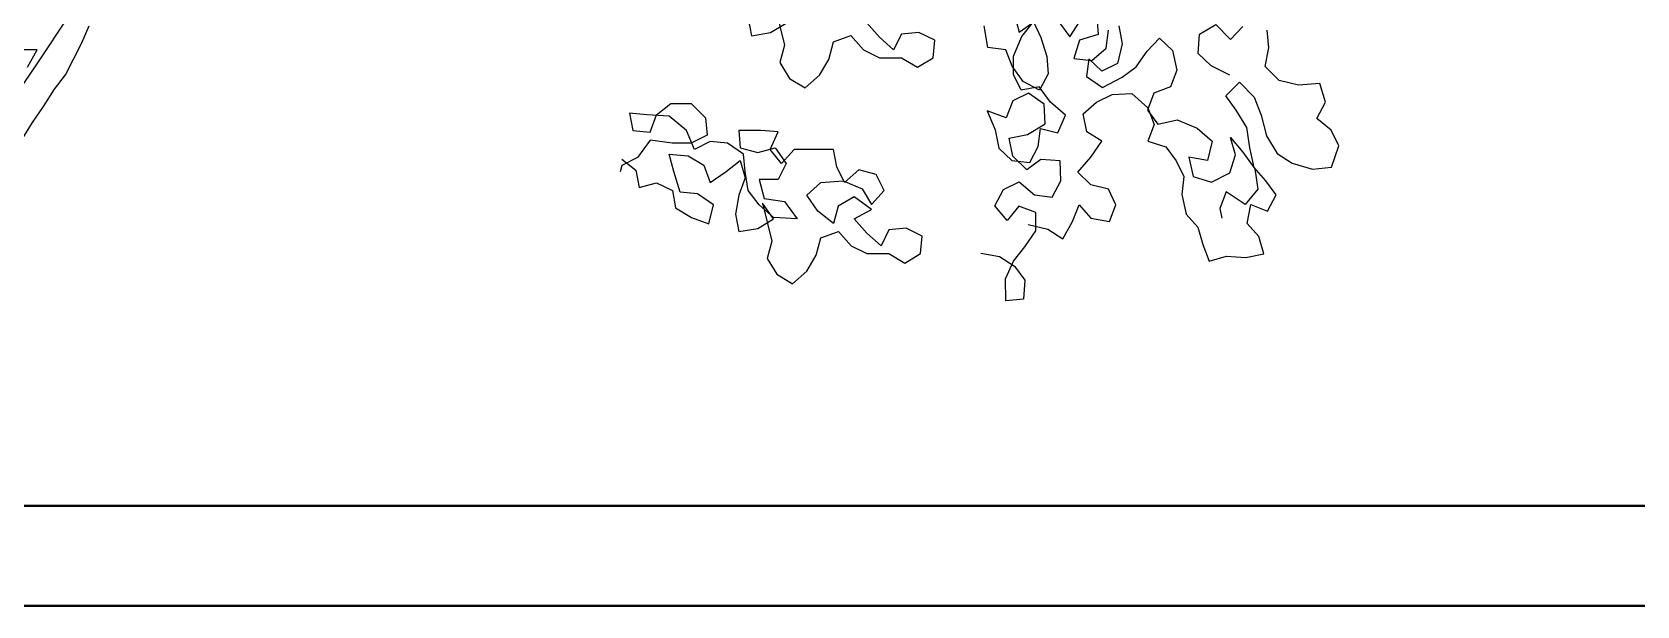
# Model space of a CAD drawing. Header units: millimetres. Extents: x 1564 to 2013, y 216 to 285.
# Drawn here: x 1697.406 to 1701.421, y 224.9 to 226.335 of the extents above; entities that cross this region are included whole.
import ezdxf

# ---------------------------------------------------------------- set-up
doc = ezdxf.new("R2010")
doc.units = ezdxf.units.MM
doc.header["$LTSCALE"] = 10
doc.layers.get('0').update_dxf_attribs({"color": 90})
doc.layers.add('PN 06', color=1, linetype='Continuous', lineweight=40)
doc.layers.add('ÁRVORE PRESERVADA', color=252, linetype='Continuous')

# ---------------------------------------------------------------- blocks, each defined once
blk = doc.blocks.new('A$C338F7350')
for points in [[(5.6366, 7.0285), (5.5477, 6.895), (5.5477, 6.895), (5.4984, 6.8208)], [(5.4985, 6.6527), (5.5281, 6.7022), (5.5627, 6.7516), (5.5972, 6.806), (5.6318, 6.8505), (5.6811, 6.9494), (5.7058, 7.0038)], [(8.6418, 6.3831), (8.7029, 6.368), (8.7496, 6.3385), (8.7808, 6.392), (8.801, 6.4446), (8.8376, 6.4031), (8.8961, 6.3923), (8.9163, 6.4449), (8.8924, 6.494), (8.8381, 6.5074), (8.7973, 6.5463), (8.8379, 6.5939), (8.8717, 6.6431), (8.825, 6.6727), (8.8138, 6.7294), (8.8552, 6.766), (8.9043, 6.7898), (8.9662, 6.7925), (9.0163, 6.7478), (9.036, 6.6961), (9.0158, 6.6435), (9.0726, 6.6259), (9.1049, 6.5819), (9.1288, 6.5328), (9.1222, 6.4768), (9.1359, 6.4158), (9.1725, 6.3744), (9.1879, 6.3202), (9.2075, 6.2685), (9.2617, 6.2839), (9.3219, 6.2798), (9.3787, 6.291), (9.3633, 6.3452), (9.3267, 6.3867), (9.3376, 6.4452), (9.3902, 6.425), (9.4171, 6.4759), (9.3848, 6.5199), (9.3483, 6.5613), (9.3345, 6.6223), (9.325, 6.6859), (9.2918, 6.7409), (9.2595, 6.7849), (9.3026, 6.8282), (9.3485, 6.7809), (9.3707, 6.725), (9.387, 6.6598), (9.4202, 6.6048), (9.4669, 6.5752), (9.5305, 6.5559), (9.5898, 6.5628), (9.6134, 6.629), (9.5895, 6.6781), (9.5445, 6.7144), (9.5715, 6.7654), (9.5535, 6.8238), (9.4874, 6.8185), (9.4264, 6.8336), (9.383, 6.8767), (9.3939, 6.9353), (9.3895, 6.9903)], [(9.272, 6.8502), (9.2143, 6.8788), (9.1735, 6.9177), (9.1776, 6.9779), (9.2284, 7.0086), (9.2743, 6.9612), (9.3132, 7.002)], [(7.7663, 7.0276), (7.7763, 6.9733), (7.8356, 6.9832), (7.885, 7.0129)], [(7.8503, 7.0623), (7.8801, 6.9437), (7.8653, 6.8893), (7.895, 6.8399), (7.9445, 6.8103), (7.9889, 6.8499), (8.0185, 6.8994), (8.0333, 6.9537), (8.0877, 6.9736), (8.1272, 6.9291), (8.1767, 6.9044), (8.2459, 6.9045), (8.2953, 6.8749), (8.3447, 6.9046), (8.3496, 6.959), (8.3002, 6.9836), (8.2458, 6.9786), (8.2211, 6.9292), (8.1766, 6.9687), (8.137, 7.0131)], [(8.4937, 6.2937), (8.5522, 6.2829), (8.5989, 6.2533), (8.6313, 6.2093), (8.6272, 6.1491), (8.5721, 6.1447), (8.5711, 6.2134), (8.5955, 6.2686), (8.6318, 6.3136), (8.6656, 6.3628), (8.6655, 6.4205), (8.6128, 6.4407), (8.5765, 6.3957), (8.5374, 6.4413), (8.5644, 6.4923), (8.6135, 6.5161), (8.6611, 6.4756), (8.717, 6.4689), (8.744, 6.5199), (8.7413, 6.5817), (8.6811, 6.5858), (8.6371, 6.5535), (8.5938, 6.5966), (8.5826, 6.6534), (8.6394, 6.6645), (8.6944, 6.6977), (8.6917, 6.7596), (8.6424, 6.7934), (8.5933, 6.7695), (8.5731, 6.7169), (8.5137, 6.7388), (8.5385, 6.6787), (8.5496, 6.6219), (8.5904, 6.583), (8.6464, 6.5764), (8.6734, 6.6273), (8.68, 6.6833), (8.7343, 6.6699), (8.7587, 6.725), (8.7111, 6.7656), (8.6763, 6.8138), (8.6195, 6.8026), (8.5956, 6.8517), (8.5955, 6.9094), (8.6216, 6.9713), (8.6579, 7.0163), (8.6818, 6.9672), (8.6997, 6.9088), (8.7041, 6.8537), (8.6771, 6.8028), (8.6262, 6.8298), (8.5913, 6.878), (8.5717, 6.9296), (8.5157, 6.9363), (8.5037, 7.0041)], [(8.5985, 7.0382), (8.6139, 6.984), (8.6621, 7.0189)], [(8.7401, 7.014), (8.7725, 6.97), (8.802, 7.0167)], [(8.8562, 7.0321), (8.8606, 6.977), (8.8022, 6.9591), (8.7845, 6.9023), (8.8405, 6.8956), (8.8861, 6.9347), (8.8928, 6.9907)], [(8.9249, 7.0043), (8.9361, 6.9476), (8.921, 6.8865), (8.8719, 6.8626), (8.8311, 6.9015), (8.8245, 6.8456), (8.8738, 6.8118), (8.9356, 6.8433), (8.9795, 6.8757), (9.0133, 6.9249), (9.0522, 6.9657), (9.093, 6.9268), (9.1067, 6.8658), (9.0865, 6.8132), (9.0349, 6.7936), (9.0147, 6.741), (9.047, 6.697), (9.108, 6.7107), (9.1699, 6.6846), (9.2175, 6.644), (9.2024, 6.583), (9.1439, 6.5938), (9.1576, 6.5328), (9.2145, 6.5152), (9.272, 6.5442), (9.2897, 6.601), (9.2743, 6.6552), (9.3134, 6.6095), (9.3508, 6.5571), (9.3603, 6.4935), (9.3198, 6.446), (9.2612, 6.4857), (9.241, 6.433), (9.2478, 6.4026)], [(5.5132, 6.8752), (5.5428, 6.9295), (5.4241, 6.9294)], [(7.3709, 6.5878), (7.4154, 6.5532), (7.4253, 6.4989), (7.4797, 6.5137), (7.5291, 6.4891), (7.539, 6.4347), (7.5885, 6.4051), (7.6429, 6.3854), (7.6577, 6.4447), (7.6082, 6.4793), (7.5538, 6.4842), (7.534, 6.5484), (7.5191, 6.6027), (7.5784, 6.5979), (7.6279, 6.5683), (7.6477, 6.5139), (7.6971, 6.5485), (7.7416, 6.5832), (7.7564, 6.5288), (7.7367, 6.4744), (7.7269, 6.4151), (7.7368, 6.3608), (7.7961, 6.3707), (7.8455, 6.4004), (7.8109, 6.4498), (7.8406, 6.3312), (7.8259, 6.2768), (7.8556, 6.2274), (7.905, 6.1978), (7.9495, 6.2374), (7.9791, 6.2869), (7.9938, 6.3412), (8.0482, 6.3611), (8.0878, 6.3166), (8.1372, 6.2919), (8.2064, 6.292), (8.2559, 6.2624), (8.3053, 6.2921), (8.3102, 6.3465), (8.2607, 6.3711), (8.2063, 6.3661), (8.1817, 6.3167), (8.1372, 6.3562), (8.0976, 6.4006), (8.1519, 6.4303), (8.0975, 6.4698), (8.0481, 6.4401), (8.0333, 6.3858), (7.9839, 6.4252), (7.9492, 6.4746), (7.9937, 6.5142), (8.0629, 6.5192), (8.1222, 6.4946), (8.1519, 6.4452), (8.1914, 6.4897), (8.1666, 6.5391), (8.1123, 6.5539), (8.0678, 6.5143), (8.0431, 6.5637), (8.0331, 6.618), (7.9096, 6.6179), (7.8701, 6.5734), (7.8354, 6.6179), (7.8601, 6.6723), (7.8057, 6.6771), (7.7365, 6.6771), (7.7415, 6.6227), (7.7959, 6.6079), (7.8502, 6.6228), (7.8849, 6.5734), (7.8602, 6.524), (7.8009, 6.5239), (7.8158, 6.4646), (7.8801, 6.4548), (7.9196, 6.4005), (7.8455, 6.4053), (7.801, 6.4448), (7.7663, 6.4893), (7.7564, 6.5486), (7.7514, 6.603), (7.702, 6.6375), (7.6476, 6.6424), (7.5982, 6.6176), (7.5734, 6.6769), (7.519, 6.7214), (7.4498, 6.7262), (7.3954, 6.7311), (7.4054, 6.6768), (7.4597, 6.6719), (7.4795, 6.7263), (7.5239, 6.7609), (7.5882, 6.761), (7.6327, 6.7165), (7.6377, 6.6622), (7.5883, 6.6374), (7.529, 6.6374), (7.4598, 6.6472), (7.4203, 6.5928), (7.3709, 6.568), (7.366, 6.5482)]]:
    blk.add_lwpolyline(points)

msp = doc.modelspace()

# ---------------------------------------------------------------- linework, layer by layer
at = {"layer": 'PN 06'}
for p, q in [((1719.3802, 225.15), (1696.2552, 225.15)), ((1719.3802, 224.9), (1696.7552, 224.9))]:
    msp.add_line(p, q, dxfattribs=at)

# ---------------------------------------------------------------- block references
at = {"layer": 'ÁRVORE PRESERVADA', "xscale": 0.7999999999999545, "yscale": 0.8000000000001819, "zscale": 0.8}
msp.add_blockref('A$C338F7350', (1692.9848, 220.7475), dxfattribs=at)

doc.saveas('drawing.dxf')
